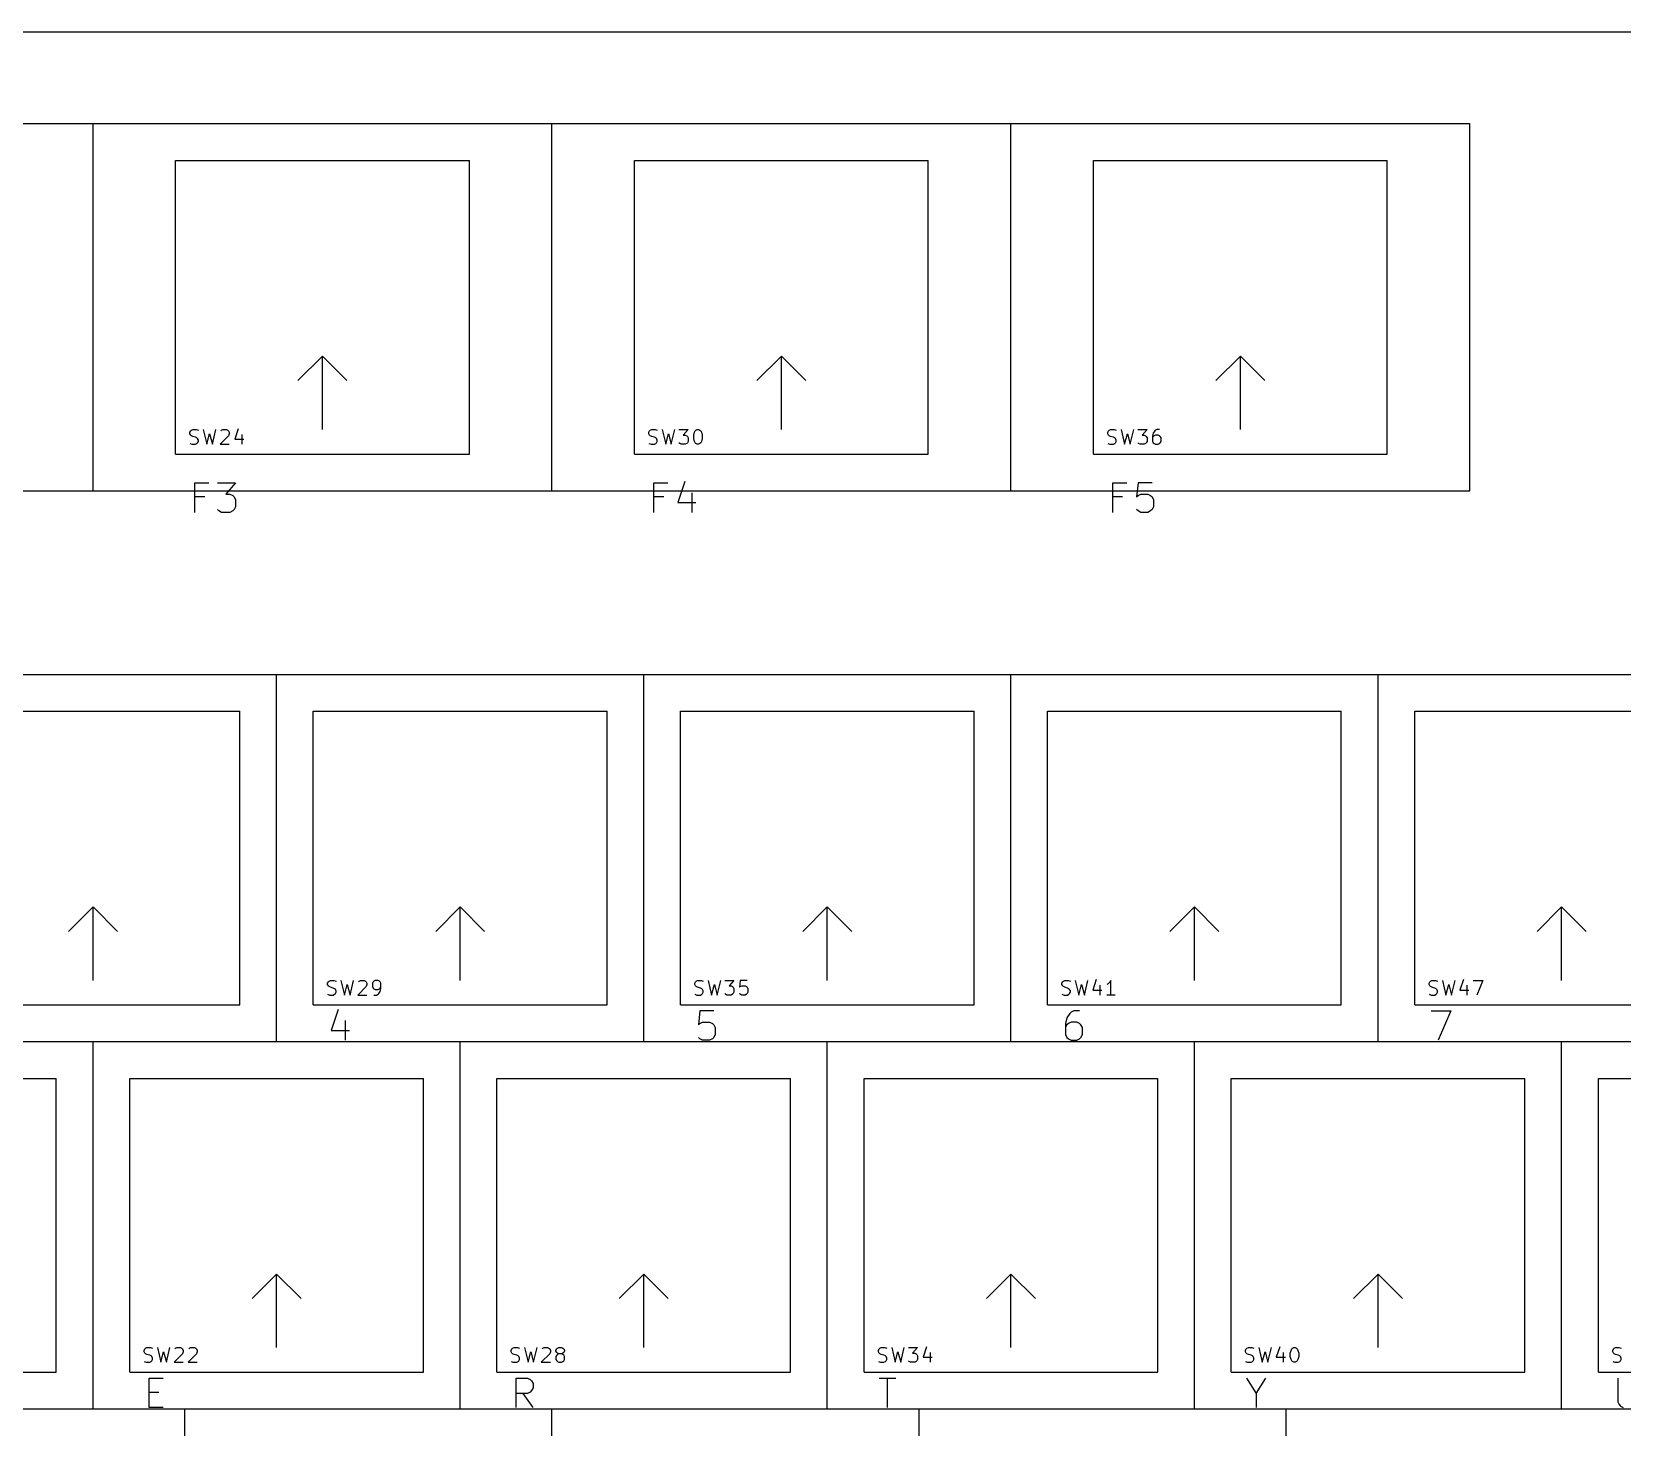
# Model space of a CAD drawing. Extents: x 0 to 449, y -142 to 0.
# Drawn here: x 74 to 156.5, y -72.5 to -0.2 of the extents above; entities that cross this region are included whole.
import ezdxf

# ---------------------------------------------------------------- set-up
doc = ezdxf.new("R2010")
doc.units = 0
doc.layers.get('0').update_dxf_attribs({"linetype": 'CONTINUOUS'})

msp = doc.modelspace()

# ---------------------------------------------------------------- linework, layer by layer
at = {"color": 7}
for p, q in [((0.152395, -0.151869), (449.41629, -0.151869)), ((53.333796, -4.914382), (79.52762, -4.914382)), ((77.146363, -4.914382), (100.958935, -4.914382)), ((77.146363, -23.964436), (77.146363, -4.914382)), ((100.958935, -4.914382), (127.152759, -4.914382)), ((100.958935, -23.964436), (100.958935, -4.914382)), ((124.771503, -4.914382), (148.58407, -4.914382)), ((124.771503, -23.964436), (124.771503, -4.914382)), ((148.58407, -23.964436), (148.58407, -4.914382)), ((81.432625, -6.819387), (96.672673, -6.819387)), ((81.432625, -22.05943), (81.432625, -6.819387)), ((96.672673, -22.05943), (96.672673, -6.819387)), ((105.245197, -6.819387), (120.485241, -6.819387)), ((105.245197, -22.05943), (105.245197, -6.819387)), ((120.485241, -22.05943), (120.485241, -6.819387)), ((129.057765, -6.819387), (144.297808, -6.819387)), ((129.057765, -22.05943), (129.057765, -6.819387)), ((144.297808, -22.05943), (144.297808, -6.819387)), ((87.782643, -18.24942), (89.052647, -16.979416)), ((89.052647, -16.979416), (90.32265, -18.24942)), ((89.052647, -20.789427), (89.052647, -16.979416)), ((111.595215, -18.24942), (112.865219, -16.979416)), ((112.865219, -16.979416), (114.135223, -18.24942)), ((112.865219, -20.789427), (112.865219, -16.979416)), ((135.407783, -18.24942), (136.677786, -16.979416)), ((136.677786, -16.979416), (137.94779, -18.24942)), ((136.677786, -20.789427), (136.677786, -16.979416)), ((82.177844, -20.930034), (82.21413, -20.857462)), ((82.177844, -21.002605), (82.177844, -20.930034)), ((82.21413, -21.075178), (82.177844, -21.002605)), ((82.21413, -20.857462), (82.250416, -20.821177)), ((82.250416, -21.111463), (82.21413, -21.075178)), ((82.250416, -20.821177), (82.322988, -20.784891)), ((82.322988, -21.147749), (82.250416, -21.111463)), ((82.322988, -20.784891), (82.504417, -20.784891)), ((82.468131, -21.184035), (82.322988, -21.147749)), ((82.540703, -21.22032), (82.468131, -21.184035)), ((82.504417, -20.784891), (82.613274, -20.821177)), ((82.576988, -21.256606), (82.540703, -21.22032)), ((82.613274, -21.329178), (82.576988, -21.256606)), ((82.576988, -21.474321), (82.613274, -21.40175)), ((82.613274, -21.40175), (82.613274, -21.329178)), ((82.867275, -20.784891), (83.048705, -21.546893)), ((83.048705, -21.546893), (83.193847, -21.002605)), ((83.193847, -21.002605), (83.338991, -21.546893)), ((83.338991, -21.546893), (83.52042, -20.784891)), ((84.173565, -21.111463), (83.738135, -21.546893)), ((83.774421, -20.857462), (83.810707, -20.821177)), ((83.810707, -20.821177), (83.883278, -20.784891)), ((83.883278, -20.784891), (84.064708, -20.784891)), ((84.064708, -20.784891), (84.137279, -20.821177)), ((84.137279, -20.821177), (84.173565, -20.857462)), ((84.173565, -20.857462), (84.20985, -20.930034)), ((84.20985, -21.002605), (84.173565, -21.111463)), ((84.20985, -20.930034), (84.20985, -21.002605)), ((84.681566, -20.748605), (84.500137, -21.292892)), ((84.500137, -21.292892), (84.971852, -21.292892)), ((84.862995, -21.038892), (84.862995, -21.546893)), ((105.99041, -20.930034), (106.0267, -20.857462)), ((105.99041, -21.002605), (105.99041, -20.930034)), ((106.0267, -21.075178), (105.99041, -21.002605)), ((106.0267, -20.857462), (106.06298, -20.821177)), ((106.06298, -21.111463), (106.0267, -21.075178)), ((106.06298, -20.821177), (106.13556, -20.784891)), ((106.13556, -21.147749), (106.06298, -21.111463)), ((106.13556, -20.784891), (106.31698, -20.784891)), ((106.2807, -21.184035), (106.13556, -21.147749)), ((106.353271, -21.22032), (106.2807, -21.184035)), ((106.31698, -20.784891), (106.425841, -20.821177)), ((106.389561, -21.256606), (106.353271, -21.22032)), ((106.425841, -21.329178), (106.389561, -21.256606)), ((106.389561, -21.474321), (106.425841, -21.40175)), ((106.425841, -21.40175), (106.425841, -21.329178)), ((106.679842, -20.784891), (106.861272, -21.546893)), ((106.861272, -21.546893), (107.006412, -21.002605)), ((107.006412, -21.002605), (107.151563, -21.546893)), ((107.151563, -21.546893), (107.332983, -20.784891)), ((107.550704, -20.784891), (108.022415, -20.784891)), ((108.022415, -20.784891), (107.768415, -21.075178)), ((107.768415, -21.075178), (107.877275, -21.075178)), ((107.877275, -21.075178), (107.949845, -21.111463)), ((107.949845, -21.111463), (107.986135, -21.147749)), ((107.986135, -21.147749), (108.022415, -21.22032)), ((108.022415, -21.40175), (107.986135, -21.474321)), ((108.022415, -21.22032), (108.022415, -21.40175)), ((108.312706, -21.075178), (108.348986, -20.930034)), ((108.312706, -21.256606), (108.312706, -21.075178)), ((108.348986, -21.40175), (108.312706, -21.256606)), ((108.348986, -20.930034), (108.385276, -20.857462)), ((108.385276, -21.474321), (108.348986, -21.40175)), ((108.385276, -20.857462), (108.421566, -20.821177)), ((108.421566, -20.821177), (108.494137, -20.784891)), ((108.494137, -20.784891), (108.566707, -20.784891)), ((108.566707, -20.784891), (108.639277, -20.821177)), ((108.639277, -20.821177), (108.675567, -20.857462)), ((108.675567, -20.857462), (108.711847, -20.930034)), ((108.711847, -21.40175), (108.675567, -21.474321)), ((108.711847, -20.930034), (108.748137, -21.075178)), ((108.748137, -21.256606), (108.711847, -21.40175)), ((108.748137, -21.075178), (108.748137, -21.256606)), ((129.802977, -20.930034), (129.839267, -20.857462)), ((129.802977, -21.002605), (129.802977, -20.930034)), ((129.839267, -21.075178), (129.802977, -21.002605)), ((129.839267, -20.857462), (129.875547, -20.821177)), ((129.875547, -21.111463), (129.839267, -21.075178)), ((129.875547, -20.821177), (129.948127, -20.784891)), ((129.948127, -21.147749), (129.875547, -21.111463)), ((129.948127, -20.784891), (130.129548, -20.784891)), ((130.093268, -21.184035), (129.948127, -21.147749)), ((130.165838, -21.22032), (130.093268, -21.184035)), ((130.129548, -20.784891), (130.238408, -20.821177)), ((130.202128, -21.256606), (130.165838, -21.22032)), ((130.238408, -21.329178), (130.202128, -21.256606)), ((130.202128, -21.474321), (130.238408, -21.40175)), ((130.238408, -21.40175), (130.238408, -21.329178)), ((130.492409, -20.784891), (130.673839, -21.546893)), ((130.673839, -21.546893), (130.81898, -21.002605)), ((130.81898, -21.002605), (130.96413, -21.546893)), ((130.96413, -21.546893), (131.145551, -20.784891)), ((131.363271, -20.784891), (131.834983, -20.784891)), ((131.834983, -20.784891), (131.580982, -21.075178)), ((131.580982, -21.075178), (131.689842, -21.075178)), ((131.689842, -21.075178), (131.762412, -21.111463)), ((131.762412, -21.111463), (131.798703, -21.147749)), ((131.798703, -21.147749), (131.834983, -21.22032)), ((131.834983, -21.40175), (131.798703, -21.474321)), ((131.834983, -21.22032), (131.834983, -21.40175)), ((132.161554, -20.966319), (132.125273, -21.111463)), ((132.125273, -21.111463), (132.125273, -21.40175)), ((132.161554, -21.147749), (132.125273, -21.22032)), ((132.125273, -21.40175), (132.161554, -21.474321)), ((132.234134, -20.857462), (132.161554, -20.966319)), ((132.197844, -21.111463), (132.161554, -21.147749)), ((132.270414, -21.075178), (132.197844, -21.111463)), ((132.270414, -20.821177), (132.234134, -20.857462)), ((132.342984, -20.784891), (132.270414, -20.821177)), ((132.415554, -21.075178), (132.270414, -21.075178)), ((132.488134, -20.784891), (132.342984, -20.784891)), ((132.488134, -21.111463), (132.415554, -21.075178)), ((132.524415, -21.147749), (132.488134, -21.111463)), ((132.560705, -21.22032), (132.524415, -21.147749)), ((132.524415, -21.474321), (132.560705, -21.40175)), ((132.560705, -21.40175), (132.560705, -21.22032)), ((81.432625, -22.05943), (96.672673, -22.05943)), ((82.177844, -21.510607), (82.286703, -21.546893)), ((82.286703, -21.546893), (82.468131, -21.546893)), ((82.468131, -21.546893), (82.540703, -21.510607)), ((82.540703, -21.510607), (82.576988, -21.474321)), ((83.738135, -21.546893), (84.20985, -21.546893)), ((105.245197, -22.05943), (120.485241, -22.05943)), ((105.99041, -21.510607), (106.09927, -21.546893)), ((106.09927, -21.546893), (106.2807, -21.546893)), ((106.2807, -21.546893), (106.353271, -21.510607)), ((106.353271, -21.510607), (106.389561, -21.474321)), ((107.586984, -21.510607), (107.550704, -21.474321)), ((107.659564, -21.546893), (107.586984, -21.510607)), ((107.877275, -21.546893), (107.659564, -21.546893)), ((107.949845, -21.510607), (107.877275, -21.546893)), ((107.986135, -21.474321), (107.949845, -21.510607)), ((108.421566, -21.510607), (108.385276, -21.474321)), ((108.494137, -21.546893), (108.421566, -21.510607)), ((108.566707, -21.546893), (108.494137, -21.546893)), ((108.639277, -21.510607), (108.566707, -21.546893)), ((108.675567, -21.474321), (108.639277, -21.510607)), ((129.057765, -22.05943), (144.297808, -22.05943)), ((129.802977, -21.510607), (129.911837, -21.546893)), ((129.911837, -21.546893), (130.093268, -21.546893)), ((130.093268, -21.546893), (130.165838, -21.510607)), ((130.165838, -21.510607), (130.202128, -21.474321)), ((131.399551, -21.510607), (131.363271, -21.474321)), ((131.472132, -21.546893), (131.399551, -21.510607)), ((131.689842, -21.546893), (131.472132, -21.546893)), ((131.762412, -21.510607), (131.689842, -21.546893)), ((131.798703, -21.474321), (131.762412, -21.510607)), ((132.161554, -21.474321), (132.197844, -21.510607)), ((132.197844, -21.510607), (132.270414, -21.546893)), ((132.270414, -21.546893), (132.415554, -21.546893)), ((132.415554, -21.546893), (132.488134, -21.510607)), ((132.488134, -21.510607), (132.524415, -21.474321)), ((82.436835, -25.082492), (82.436835, -23.558488)), ((82.436835, -23.558488), (83.162551, -23.558488)), ((83.597981, -23.558488), (84.541412, -23.558488)), ((84.541412, -23.558488), (84.033411, -24.139061)), ((106.2494, -25.082492), (106.2494, -23.558488)), ((106.2494, -23.558488), (106.975122, -23.558488)), ((107.845975, -23.485916), (107.483124, -24.574491)), ((130.061968, -25.082492), (130.061968, -23.558488)), ((130.061968, -23.558488), (130.78769, -23.558488)), ((131.368261, -23.558488), (131.295691, -24.284204)), ((132.093973, -23.558488), (131.368261, -23.558488)), ((53.333796, -23.964436), (79.52762, -23.964436)), ((77.146363, -23.964436), (100.958935, -23.964436)), ((82.944836, -24.284204), (82.436835, -24.284204)), ((84.033411, -24.139061), (84.251125, -24.139061)), ((84.251125, -24.139061), (84.396269, -24.211633)), ((84.396269, -24.211633), (84.468841, -24.284204)), ((84.468841, -24.284204), (84.541412, -24.429347)), ((84.541412, -24.429347), (84.541412, -24.792205)), ((100.958935, -23.964436), (127.152759, -23.964436)), ((106.757402, -24.284204), (106.2494, -24.284204)), ((107.483124, -24.574491), (108.426556, -24.574491)), ((108.208836, -24.066489), (108.208836, -25.082492)), ((124.771503, -23.964436), (148.58407, -23.964436)), ((130.569969, -24.284204), (130.061968, -24.284204)), ((131.295691, -24.284204), (131.368261, -24.211633)), ((131.368261, -24.211633), (131.513402, -24.139061)), ((131.513402, -24.139061), (131.876263, -24.139061)), ((131.876263, -24.139061), (132.021403, -24.211633)), ((132.021403, -24.211633), (132.093973, -24.284204)), ((132.093973, -24.284204), (132.166544, -24.429347)), ((132.166544, -24.429347), (132.166544, -24.792205)), ((83.670552, -25.009921), (83.597981, -24.937349)), ((83.815696, -25.082492), (83.670552, -25.009921)), ((84.251125, -25.082492), (83.815696, -25.082492)), ((84.396269, -25.009921), (84.251125, -25.082492)), ((84.468841, -24.937349), (84.396269, -25.009921)), ((84.541412, -24.792205), (84.468841, -24.937349)), ((131.368261, -25.009921), (131.295691, -24.937349)), ((131.513402, -25.082492), (131.368261, -25.009921)), ((131.876263, -25.082492), (131.513402, -25.082492)), ((132.021403, -25.009921), (131.876263, -25.082492)), ((132.093973, -24.937349), (132.021403, -25.009921)), ((132.166544, -24.792205), (132.093973, -24.937349)), ((67.621336, -33.489463), (86.67139, -33.489463)), ((86.67139, -33.489463), (105.721449, -33.489463)), ((86.67139, -52.539517), (86.67139, -33.489463)), ((105.721449, -33.489463), (124.771503, -33.489463)), ((105.721449, -52.539517), (105.721449, -33.489463)), ((124.771503, -33.489463), (143.821556, -33.489463)), ((124.771503, -52.539517), (124.771503, -33.489463)), ((143.821556, -33.489463), (162.87161, -33.489463)), ((143.821556, -52.539517), (143.821556, -33.489463)), ((69.526342, -35.394468), (84.766385, -35.394468)), ((84.766385, -50.634511), (84.766385, -35.394468)), ((88.576395, -35.394468), (103.816443, -35.394468)), ((88.576395, -50.634511), (88.576395, -35.394468)), ((103.816443, -50.634511), (103.816443, -35.394468)), ((107.626454, -35.394468), (122.866497, -35.394468)), ((107.626454, -50.634511), (107.626454, -35.394468)), ((122.866497, -50.634511), (122.866497, -35.394468)), ((126.676508, -35.394468), (141.916551, -35.394468)), ((126.676508, -50.634511), (126.676508, -35.394468)), ((141.916551, -50.634511), (141.916551, -35.394468)), ((145.726562, -35.394468), (160.966605, -35.394468)), ((145.726562, -50.634511), (145.726562, -35.394468)), ((75.876359, -46.8245), (77.146363, -45.554497)), ((77.146363, -45.554497), (78.416367, -46.8245)), ((77.146363, -49.364508), (77.146363, -45.554497)), ((94.926418, -46.8245), (96.196422, -45.554497)), ((96.196422, -45.554497), (97.466425, -46.8245)), ((96.196422, -49.364508), (96.196422, -45.554497)), ((113.976472, -46.8245), (115.246476, -45.554497)), ((115.246476, -45.554497), (116.516479, -46.8245)), ((115.246476, -49.364508), (115.246476, -45.554497)), ((133.026526, -46.8245), (134.29653, -45.554497)), ((134.29653, -45.554497), (135.566533, -46.8245)), ((134.29653, -49.364508), (134.29653, -45.554497)), ((152.07658, -46.8245), (153.346583, -45.554497)), ((153.346583, -45.554497), (154.616587, -46.8245)), ((153.346583, -49.364508), (153.346583, -45.554497)), ((89.321614, -49.505115), (89.357901, -49.432543)), ((89.321614, -49.577686), (89.321614, -49.505115)), ((89.357901, -49.432543), (89.394187, -49.396258)), ((89.394187, -49.396258), (89.466758, -49.359972)), ((89.466758, -49.359972), (89.648187, -49.359972)), ((89.648187, -49.359972), (89.757045, -49.396258)), ((90.011045, -49.359972), (90.192475, -50.121974)), ((90.482761, -50.121974), (90.66419, -49.359972)), ((90.918191, -49.432543), (90.954477, -49.396258)), ((90.954477, -49.396258), (91.027048, -49.359972)), ((91.027048, -49.359972), (91.208478, -49.359972)), ((91.208478, -49.359972), (91.281049, -49.396258)), ((91.281049, -49.396258), (91.317335, -49.432543)), ((91.317335, -49.432543), (91.35362, -49.505115)), ((91.35362, -49.505115), (91.35362, -49.577686)), ((91.680193, -49.432543), (91.643907, -49.505115)), ((91.643907, -49.505115), (91.643907, -49.686544)), ((91.716479, -49.396258), (91.680193, -49.432543)), ((91.78905, -49.359972), (91.716479, -49.396258)), ((91.934194, -49.359972), (91.78905, -49.359972)), ((92.006765, -49.396258), (91.934194, -49.359972)), ((92.043051, -49.432543), (92.006765, -49.396258)), ((92.079337, -49.505115), (92.043051, -49.432543)), ((92.079337, -49.795401), (92.079337, -49.505115)), ((108.371666, -49.505115), (108.407956, -49.432543)), ((108.371666, -49.577686), (108.371666, -49.505115)), ((108.407956, -49.432543), (108.444236, -49.396258)), ((108.444236, -49.396258), (108.516817, -49.359972)), ((108.516817, -49.359972), (108.698237, -49.359972)), ((108.698237, -49.359972), (108.807098, -49.396258)), ((109.061098, -49.359972), (109.242529, -50.121974)), ((109.53282, -50.121974), (109.71424, -49.359972)), ((109.931961, -49.359972), (110.403672, -49.359972)), ((110.403672, -49.359972), (110.149671, -49.650258)), ((110.730243, -49.359972), (110.693963, -49.72283)), ((111.093104, -49.359972), (110.730243, -49.359972)), ((127.42172, -49.505115), (127.45801, -49.432543)), ((127.42172, -49.577686), (127.42172, -49.505115)), ((127.45801, -49.432543), (127.49429, -49.396258)), ((127.49429, -49.396258), (127.566871, -49.359972)), ((127.566871, -49.359972), (127.748291, -49.359972)), ((127.748291, -49.359972), (127.857151, -49.396258)), ((128.111152, -49.359972), (128.292583, -50.121974)), ((128.582873, -50.121974), (128.764294, -49.359972)), ((129.199725, -49.323685), (129.018295, -49.867973)), ((129.889157, -49.468829), (129.816587, -49.5414)), ((129.961727, -49.359972), (129.889157, -49.468829)), ((129.961727, -50.121974), (129.961727, -49.359972)), ((146.471774, -49.505115), (146.508064, -49.432543)), ((146.471774, -49.577686), (146.471774, -49.505115)), ((146.508064, -49.432543), (146.544344, -49.396258)), ((146.544344, -49.396258), (146.616924, -49.359972)), ((146.616924, -49.359972), (146.798345, -49.359972)), ((146.798345, -49.359972), (146.907205, -49.396258)), ((147.161206, -49.359972), (147.342636, -50.121974)), ((147.632927, -50.121974), (147.814348, -49.359972)), ((148.249779, -49.323685), (148.068348, -49.867973)), ((148.75778, -49.359972), (149.265782, -49.359972)), ((149.265782, -49.359972), (148.939211, -50.121974)), ((89.357901, -49.650258), (89.321614, -49.577686)), ((89.321614, -50.085688), (89.430473, -50.121974)), ((89.394187, -49.686544), (89.357901, -49.650258)), ((89.466758, -49.72283), (89.394187, -49.686544)), ((89.430473, -50.121974), (89.611901, -50.121974)), ((89.611901, -49.759116), (89.466758, -49.72283)), ((89.684473, -49.795401), (89.611901, -49.759116)), ((89.611901, -50.121974), (89.684473, -50.085688)), ((89.720759, -49.831687), (89.684473, -49.795401)), ((89.684473, -50.085688), (89.720759, -50.049402)), ((89.757045, -49.904259), (89.720759, -49.831687)), ((89.720759, -50.049402), (89.757045, -49.97683)), ((89.757045, -49.97683), (89.757045, -49.904259)), ((90.192475, -50.121974), (90.337617, -49.577686)), ((90.337617, -49.577686), (90.482761, -50.121974)), ((91.317335, -49.686544), (90.881905, -50.121974)), ((90.881905, -50.121974), (91.35362, -50.121974)), ((91.35362, -49.577686), (91.317335, -49.686544)), ((91.643907, -49.686544), (91.680193, -49.759116)), ((91.680193, -49.759116), (91.716479, -49.795401)), ((91.716479, -49.795401), (91.78905, -49.831687)), ((91.716479, -50.121974), (91.861622, -50.121974)), ((91.78905, -49.831687), (91.934194, -49.831687)), ((91.861622, -50.121974), (91.934194, -50.085688)), ((91.934194, -49.831687), (92.006765, -49.795401)), ((91.934194, -50.085688), (91.97048, -50.049402)), ((91.97048, -50.049402), (92.043051, -49.940544)), ((92.006765, -49.795401), (92.043051, -49.759116)), ((92.043051, -49.759116), (92.079337, -49.686544)), ((92.043051, -49.940544), (92.079337, -49.795401)), ((108.407956, -49.650258), (108.371666, -49.577686)), ((108.371666, -50.085688), (108.480527, -50.121974)), ((108.444236, -49.686544), (108.407956, -49.650258)), ((108.516817, -49.72283), (108.444236, -49.686544)), ((108.480527, -50.121974), (108.661957, -50.121974)), ((108.661957, -49.759116), (108.516817, -49.72283)), ((108.734527, -49.795401), (108.661957, -49.759116)), ((108.661957, -50.121974), (108.734527, -50.085688)), ((108.770817, -49.831687), (108.734527, -49.795401)), ((108.734527, -50.085688), (108.770817, -50.049402)), ((108.807098, -49.904259), (108.770817, -49.831687)), ((108.770817, -50.049402), (108.807098, -49.97683)), ((108.807098, -49.97683), (108.807098, -49.904259)), ((109.242529, -50.121974), (109.387669, -49.577686)), ((109.387669, -49.577686), (109.53282, -50.121974)), ((109.968241, -50.085688), (109.931961, -50.049402)), ((110.040821, -50.121974), (109.968241, -50.085688)), ((110.258532, -50.121974), (110.040821, -50.121974)), ((110.149671, -49.650258), (110.258532, -49.650258)), ((110.258532, -49.650258), (110.331102, -49.686544)), ((110.331102, -50.085688), (110.258532, -50.121974)), ((110.331102, -49.686544), (110.367392, -49.72283)), ((110.367392, -50.049402), (110.331102, -50.085688)), ((110.367392, -49.72283), (110.403672, -49.795401)), ((110.403672, -49.97683), (110.367392, -50.049402)), ((110.403672, -49.795401), (110.403672, -49.97683)), ((110.693963, -49.72283), (110.730243, -49.686544)), ((110.730243, -50.085688), (110.693963, -50.049402)), ((110.730243, -49.686544), (110.802823, -49.650258)), ((110.802823, -50.121974), (110.730243, -50.085688)), ((110.802823, -49.650258), (110.984244, -49.650258)), ((110.984244, -50.121974), (110.802823, -50.121974)), ((110.984244, -49.650258), (111.056824, -49.686544)), ((111.056824, -50.085688), (110.984244, -50.121974)), ((111.056824, -49.686544), (111.093104, -49.72283)), ((111.093104, -50.049402), (111.056824, -50.085688)), ((111.093104, -49.72283), (111.129394, -49.795401)), ((111.129394, -49.97683), (111.093104, -50.049402)), ((111.129394, -49.795401), (111.129394, -49.97683)), ((127.45801, -49.650258), (127.42172, -49.577686)), ((127.42172, -50.085688), (127.53058, -50.121974)), ((127.49429, -49.686544), (127.45801, -49.650258)), ((127.566871, -49.72283), (127.49429, -49.686544)), ((127.53058, -50.121974), (127.712011, -50.121974)), ((127.712011, -49.759116), (127.566871, -49.72283)), ((127.784581, -49.795401), (127.712011, -49.759116)), ((127.712011, -50.121974), (127.784581, -50.085688)), ((127.820871, -49.831687), (127.784581, -49.795401)), ((127.784581, -50.085688), (127.820871, -50.049402)), ((127.857151, -49.904259), (127.820871, -49.831687)), ((127.820871, -50.049402), (127.857151, -49.97683)), ((127.857151, -49.97683), (127.857151, -49.904259)), ((128.292583, -50.121974), (128.437723, -49.577686)), ((128.437723, -49.577686), (128.582873, -50.121974)), ((129.018295, -49.867973), (129.490016, -49.867973)), ((129.381156, -49.613972), (129.381156, -50.121974)), ((129.816587, -49.5414), (129.744017, -49.577686)), ((130.179448, -50.121974), (129.744017, -50.121974)), ((146.508064, -49.650258), (146.471774, -49.577686)), ((146.471774, -50.085688), (146.580634, -50.121974)), ((146.544344, -49.686544), (146.508064, -49.650258)), ((146.616924, -49.72283), (146.544344, -49.686544)), ((146.580634, -50.121974), (146.762065, -50.121974)), ((146.762065, -49.759116), (146.616924, -49.72283)), ((146.834635, -49.795401), (146.762065, -49.759116)), ((146.762065, -50.121974), (146.834635, -50.085688)), ((146.870925, -49.831687), (146.834635, -49.795401)), ((146.834635, -50.085688), (146.870925, -50.049402)), ((146.907205, -49.904259), (146.870925, -49.831687)), ((146.870925, -50.049402), (146.907205, -49.97683)), ((146.907205, -49.97683), (146.907205, -49.904259)), ((147.342636, -50.121974), (147.487777, -49.577686)), ((147.487777, -49.577686), (147.632927, -50.121974)), ((148.068348, -49.867973), (148.54007, -49.867973)), ((148.43121, -49.613972), (148.43121, -50.121974)), ((69.526342, -50.634511), (84.766385, -50.634511)), ((88.576395, -50.634511), (103.816443, -50.634511)), ((89.870891, -50.870369), (89.508033, -51.958943)), ((107.626454, -50.634511), (122.866497, -50.634511)), ((108.630657, -50.94294), (108.558087, -51.668656)), ((109.356379, -50.94294), (108.630657, -50.94294)), ((126.676508, -50.634511), (141.916551, -50.634511)), ((127.825861, -51.088083), (127.680711, -51.305798)), ((127.898431, -51.015512), (127.825861, -51.088083)), ((128.043572, -50.94294), (127.898431, -51.015512)), ((128.333863, -50.94294), (128.043572, -50.94294)), ((145.726562, -50.634511), (160.966605, -50.634511)), ((146.585624, -50.94294), (147.601627, -50.94294)), ((147.601627, -50.94294), (146.948485, -52.466944)), ((89.508033, -51.958943), (90.451465, -51.958943)), ((90.23375, -51.450942), (90.23375, -52.466944)), ((108.558087, -51.668656), (108.630657, -51.596085)), ((108.630657, -51.596085), (108.775807, -51.523514)), ((108.775807, -51.523514), (109.138658, -51.523514)), ((109.138658, -51.523514), (109.283809, -51.596085)), ((109.283809, -51.596085), (109.356379, -51.668656)), ((109.356379, -51.668656), (109.428949, -51.8138)), ((109.428949, -51.8138), (109.428949, -52.176658)), ((127.680711, -51.305798), (127.608141, -51.596085)), ((127.608141, -51.596085), (127.608141, -52.176658)), ((127.680711, -51.668656), (127.608141, -51.8138)), ((127.753281, -51.596085), (127.680711, -51.668656)), ((127.898431, -51.523514), (127.753281, -51.596085)), ((128.188712, -51.523514), (127.898431, -51.523514)), ((128.333863, -51.596085), (128.188712, -51.523514)), ((128.406433, -51.668656), (128.333863, -51.596085)), ((128.479003, -51.8138), (128.406433, -51.668656)), ((128.479003, -52.176658), (128.479003, -51.8138)), ((67.621336, -52.539517), (86.67139, -52.539517)), ((77.146363, -71.58957), (77.146363, -52.539517)), ((86.67139, -52.539517), (105.721449, -52.539517)), ((96.196422, -71.58957), (96.196422, -52.539517)), ((105.721449, -52.539517), (124.771503, -52.539517)), ((108.630657, -52.394373), (108.558087, -52.321801)), ((108.775807, -52.466944), (108.630657, -52.394373)), ((109.138658, -52.466944), (108.775807, -52.466944)), ((109.283809, -52.394373), (109.138658, -52.466944)), ((109.356379, -52.321801), (109.283809, -52.394373)), ((109.428949, -52.176658), (109.356379, -52.321801)), ((115.246476, -71.58957), (115.246476, -52.539517)), ((124.771503, -52.539517), (143.821556, -52.539517)), ((127.608141, -52.176658), (127.680711, -52.321801)), ((127.680711, -52.321801), (127.753281, -52.394373)), ((127.753281, -52.394373), (127.898431, -52.466944)), ((127.898431, -52.466944), (128.188712, -52.466944)), ((128.188712, -52.466944), (128.333863, -52.394373)), ((128.333863, -52.394373), (128.406433, -52.321801)), ((128.406433, -52.321801), (128.479003, -52.176658)), ((134.29653, -71.58957), (134.29653, -52.539517)), ((143.821556, -52.539517), (162.87161, -52.539517)), ((153.346583, -71.58957), (153.346583, -52.539517)), ((60.001315, -54.444522), (75.241358, -54.444522)), ((75.241358, -69.684565), (75.241358, -54.444522)), ((79.051368, -54.444522), (94.291411, -54.444522)), ((79.051368, -69.684565), (79.051368, -54.444522)), ((94.291411, -69.684565), (94.291411, -54.444522)), ((98.101427, -54.444522), (113.34147, -54.444522)), ((98.101427, -69.684565), (98.101427, -54.444522)), ((113.34147, -69.684565), (113.34147, -54.444522)), ((117.151481, -54.444522), (132.391524, -54.444522)), ((117.151481, -69.684565), (117.151481, -54.444522)), ((132.391524, -69.684565), (132.391524, -54.444522)), ((136.201535, -54.444522), (151.441578, -54.444522)), ((136.201535, -69.684565), (136.201535, -54.444522)), ((151.441578, -69.684565), (151.441578, -54.444522)), ((155.251589, -54.444522), (170.491632, -54.444522)), ((155.251589, -69.684565), (155.251589, -54.444522)), ((85.401386, -65.874554), (86.67139, -64.604551)), ((86.67139, -64.604551), (87.941394, -65.874554)), ((86.67139, -68.414561), (86.67139, -64.604551)), ((104.451445, -65.874554), (105.721449, -64.604551)), ((105.721449, -64.604551), (106.991452, -65.874554)), ((105.721449, -68.414561), (105.721449, -64.604551)), ((123.501499, -65.874554), (124.771503, -64.604551)), ((124.771503, -64.604551), (126.041506, -65.874554)), ((124.771503, -68.414561), (124.771503, -64.604551)), ((142.551553, -65.874554), (143.821556, -64.604551)), ((143.821556, -64.604551), (145.09156, -65.874554)), ((143.821556, -68.414561), (143.821556, -64.604551)), ((79.796588, -68.555169), (79.832874, -68.482597)), ((79.832874, -68.482597), (79.86916, -68.446312)), ((79.86916, -68.446312), (79.941731, -68.410025)), ((79.941731, -68.410025), (80.12316, -68.410025)), ((80.12316, -68.410025), (80.232018, -68.446312)), ((80.486018, -68.410025), (80.667448, -69.172028)), ((80.957734, -69.172028), (81.139163, -68.410025)), ((81.393164, -68.482597), (81.42945, -68.446312)), ((81.42945, -68.446312), (81.502021, -68.410025)), ((81.502021, -68.410025), (81.683451, -68.410025)), ((81.683451, -68.410025), (81.756022, -68.446312)), ((81.756022, -68.446312), (81.792308, -68.482597)), ((81.792308, -68.482597), (81.828593, -68.555169)), ((82.11888, -68.482597), (82.155166, -68.446312)), ((82.155166, -68.446312), (82.227737, -68.410025)), ((82.227737, -68.410025), (82.409167, -68.410025)), ((82.409167, -68.410025), (82.481738, -68.446312)), ((82.481738, -68.446312), (82.518024, -68.482597)), ((82.518024, -68.482597), (82.55431, -68.555169)), ((98.846639, -68.555169), (98.882929, -68.482597)), ((98.882929, -68.482597), (98.91921, -68.446312)), ((98.91921, -68.446312), (98.99179, -68.410025)), ((98.99179, -68.410025), (99.17321, -68.410025)), ((99.17321, -68.410025), (99.282071, -68.446312)), ((99.536071, -68.410025), (99.717502, -69.172028)), ((100.007793, -69.172028), (100.189213, -68.410025)), ((100.443214, -68.482597), (100.479504, -68.446312)), ((100.479504, -68.446312), (100.552074, -68.410025)), ((100.552074, -68.410025), (100.733505, -68.410025)), ((100.733505, -68.410025), (100.806075, -68.446312)), ((100.806075, -68.446312), (100.842365, -68.482597)), ((100.842365, -68.482597), (100.878645, -68.555169)), ((101.168936, -68.555169), (101.205216, -68.482597)), ((101.205216, -68.482597), (101.241506, -68.446312)), ((101.241506, -68.446312), (101.314076, -68.410025)), ((101.314076, -68.410025), (101.459217, -68.410025)), ((101.459217, -68.410025), (101.531797, -68.446312)), ((101.531797, -68.446312), (101.568077, -68.482597)), ((101.568077, -68.482597), (101.604367, -68.555169)), ((117.896693, -68.555169), (117.932983, -68.482597)), ((117.932983, -68.482597), (117.969263, -68.446312)), ((117.969263, -68.446312), (118.041844, -68.410025)), ((118.041844, -68.410025), (118.223264, -68.410025)), ((118.223264, -68.410025), (118.332124, -68.446312)), ((118.586125, -68.410025), (118.767556, -69.172028)), ((119.057846, -69.172028), (119.239267, -68.410025)), ((119.456988, -68.410025), (119.928699, -68.410025)), ((119.928699, -68.410025), (119.674698, -68.700312)), ((120.40042, -68.373739), (120.21899, -68.918027)), ((136.946747, -68.555169), (136.983037, -68.482597)), ((136.983037, -68.482597), (137.019317, -68.446312)), ((137.019317, -68.446312), (137.091897, -68.410025)), ((137.091897, -68.410025), (137.273318, -68.410025)), ((137.273318, -68.410025), (137.382178, -68.446312)), ((137.636179, -68.410025), (137.81761, -69.172028)), ((138.1079, -69.172028), (138.289321, -68.410025)), ((138.724752, -68.373739), (138.543322, -68.918027)), ((139.305324, -68.555169), (139.341614, -68.482597)), ((139.341614, -68.482597), (139.377904, -68.446312)), ((139.377904, -68.446312), (139.450474, -68.410025)), ((139.450474, -68.410025), (139.523044, -68.410025)), ((139.523044, -68.410025), (139.595615, -68.446312)), ((139.595615, -68.446312), (139.631905, -68.482597)), ((139.631905, -68.482597), (139.668185, -68.555169)), ((155.996801, -68.555169), (156.033091, -68.482597)), ((156.033091, -68.482597), (156.069371, -68.446312)), ((156.069371, -68.446312), (156.141951, -68.410025)), ((156.141951, -68.410025), (156.323372, -68.410025)), ((156.323372, -68.410025), (156.432232, -68.446312)), ((79.796588, -68.62774), (79.796588, -68.555169)), ((79.832874, -68.700312), (79.796588, -68.62774)), ((79.796588, -69.135741), (79.905446, -69.172028)), ((79.86916, -68.736597), (79.832874, -68.700312)), ((79.941731, -68.772883), (79.86916, -68.736597)), ((79.905446, -69.172028), (80.086874, -69.172028)), ((80.086874, -68.80917), (79.941731, -68.772883)), ((80.159447, -68.845455), (80.086874, -68.80917)), ((80.086874, -69.172028), (80.159447, -69.135741)), ((80.195732, -68.881741), (80.159447, -68.845455)), ((80.159447, -69.135741), (80.195732, -69.099455)), ((80.232018, -68.954313), (80.195732, -68.881741)), ((80.195732, -69.099455), (80.232018, -69.026884)), ((80.232018, -69.026884), (80.232018, -68.954313)), ((80.667448, -69.172028), (80.81259, -68.62774)), ((80.81259, -68.62774), (80.957734, -69.172028)), ((81.792308, -68.736597), (81.356878, -69.172028)), ((81.356878, -69.172028), (81.828593, -69.172028)), ((81.828593, -68.62774), (81.792308, -68.736597)), ((81.828593, -68.555169), (81.828593, -68.62774)), ((82.518024, -68.736597), (82.082594, -69.172028)), ((82.082594, -69.172028), (82.55431, -69.172028)), ((82.55431, -68.62774), (82.518024, -68.736597)), ((82.55431, -68.555169), (82.55431, -68.62774)), ((98.846639, -68.62774), (98.846639, -68.555169)), ((98.882929, -68.700312), (98.846639, -68.62774)), ((98.846639, -69.135741), (98.9555, -69.172028)), ((98.91921, -68.736597), (98.882929, -68.700312)), ((98.99179, -68.772883), (98.91921, -68.736597)), ((98.9555, -69.172028), (99.13693, -69.172028)), ((99.13693, -68.80917), (98.99179, -68.772883)), ((99.2095, -68.845455), (99.13693, -68.80917)), ((99.13693, -69.172028), (99.2095, -69.135741)), ((99.24579, -68.881741), (99.2095, -68.845455)), ((99.2095, -69.135741), (99.24579, -69.099455)), ((99.282071, -68.954313), (99.24579, -68.881741)), ((99.24579, -69.099455), (99.282071, -69.026884)), ((99.282071, -69.026884), (99.282071, -68.954313)), ((99.717502, -69.172028), (99.862642, -68.62774)), ((99.862642, -68.62774), (100.007793, -69.172028)), ((100.842365, -68.736597), (100.406934, -69.172028)), ((100.406934, -69.172028), (100.878645, -69.172028)), ((100.878645, -68.62774), (100.842365, -68.736597)), ((100.878645, -68.555169), (100.878645, -68.62774)), ((101.168936, -68.591454), (101.168936, -68.555169)), ((101.205216, -68.664026), (101.168936, -68.591454)), ((101.205216, -68.80917), (101.168936, -68.881741)), ((101.168936, -68.881741), (101.168936, -69.026884)), ((101.168936, -69.026884), (101.205216, -69.099455)), ((101.241506, -68.700312), (101.205216, -68.664026)), ((101.241506, -68.772883), (101.205216, -68.80917)), ((101.205216, -69.099455), (101.241506, -69.135741)), ((101.314076, -68.736597), (101.241506, -68.700312)), ((101.314076, -68.736597), (101.241506, -68.772883)), ((101.241506, -69.135741), (101.314076, -69.172028)), ((101.459217, -68.736597), (101.314076, -68.736597)), ((101.314076, -69.172028), (101.459217, -69.172028)), ((101.531797, -68.700312), (101.459217, -68.736597)), ((101.531797, -68.772883), (101.459217, -68.736597)), ((101.459217, -69.172028), (101.531797, -69.135741)), ((101.568077, -68.664026), (101.531797, -68.700312)), ((101.568077, -68.80917), (101.531797, -68.772883)), ((101.531797, -69.135741), (101.568077, -69.099455)), ((101.604367, -68.591454), (101.568077, -68.664026)), ((101.604367, -68.881741), (101.568077, -68.80917)), ((101.568077, -69.099455), (101.604367, -69.026884)), ((101.604367, -68.555169), (101.604367, -68.591454)), ((101.604367, -69.026884), (101.604367, -68.881741)), ((117.896693, -68.62774), (117.896693, -68.555169)), ((117.932983, -68.700312), (117.896693, -68.62774)), ((117.896693, -69.135741), (118.005554, -69.172028)), ((117.969263, -68.736597), (117.932983, -68.700312)), ((118.041844, -68.772883), (117.969263, -68.736597)), ((118.005554, -69.172028), (118.186984, -69.172028)), ((118.186984, -68.80917), (118.041844, -68.772883)), ((118.259554, -68.845455), (118.186984, -68.80917)), ((118.186984, -69.172028), (118.259554, -69.135741)), ((118.295844, -68.881741), (118.259554, -68.845455)), ((118.259554, -69.135741), (118.295844, -69.099455)), ((118.332124, -68.954313), (118.295844, -68.881741)), ((118.295844, -69.099455), (118.332124, -69.026884)), ((118.332124, -69.026884), (118.332124, -68.954313)), ((118.767556, -69.172028), (118.912696, -68.62774)), ((118.912696, -68.62774), (119.057846, -69.172028)), ((119.493268, -69.135741), (119.456988, -69.099455)), ((119.565848, -69.172028), (119.493268, -69.135741)), ((119.783559, -69.172028), (119.565848, -69.172028)), ((119.674698, -68.700312), (119.783559, -68.700312)), ((119.783559, -68.700312), (119.856129, -68.736597)), ((119.856129, -69.135741), (119.783559, -69.172028)), ((119.856129, -68.736597), (119.892419, -68.772883)), ((119.892419, -69.099455), (119.856129, -69.135741)), ((119.892419, -68.772883), (119.928699, -68.845455)), ((119.928699, -69.026884), (119.892419, -69.099455)), ((119.928699, -68.845455), (119.928699, -69.026884)), ((120.21899, -68.918027), (120.690701, -68.918027)), ((120.581851, -68.664026), (120.581851, -69.172028)), ((136.946747, -68.62774), (136.946747, -68.555169)), ((136.983037, -68.700312), (136.946747, -68.62774)), ((136.946747, -69.135741), (137.055607, -69.172028)), ((137.019317, -68.736597), (136.983037, -68.700312)), ((137.091897, -68.772883), (137.019317, -68.736597)), ((137.055607, -69.172028), (137.237038, -69.172028)), ((137.237038, -68.80917), (137.091897, -68.772883)), ((137.309608, -68.845455), (137.237038, -68.80917)), ((137.237038, -69.172028), (137.309608, -69.135741)), ((137.345898, -68.881741), (137.309608, -68.845455)), ((137.309608, -69.135741), (137.345898, -69.099455)), ((137.382178, -68.954313), (137.345898, -68.881741)), ((137.345898, -69.099455), (137.382178, -69.026884)), ((137.382178, -69.026884), (137.382178, -68.954313)), ((137.81761, -69.172028), (137.96275, -68.62774)), ((137.96275, -68.62774), (138.1079, -69.172028)), ((138.543322, -68.918027), (139.015043, -68.918027)), ((138.906183, -68.664026), (138.906183, -69.172028)), ((139.269044, -68.700312), (139.305324, -68.555169)), ((139.269044, -68.881741), (139.269044, -68.700312)), ((139.305324, -69.026884), (139.269044, -68.881741)), ((139.341614, -69.099455), (139.305324, -69.026884)), ((139.377904, -69.135741), (139.341614, -69.099455)), ((139.450474, -69.172028), (139.377904, -69.135741)), ((139.523044, -69.172028), (139.450474, -69.172028)), ((139.595615, -69.135741), (139.523044, -69.172028)), ((139.631905, -69.099455), (139.595615, -69.135741)), ((139.668185, -69.026884), (139.631905, -69.099455)), ((139.668185, -68.555169), (139.704475, -68.700312)), ((139.704475, -68.881741), (139.668185, -69.026884)), ((139.704475, -68.700312), (139.704475, -68.881741)), ((155.996801, -68.62774), (155.996801, -68.555169)), ((156.033091, -68.700312), (155.996801, -68.62774)), ((155.996801, -69.135741), (156.105661, -69.172028)), ((156.069371, -68.736597), (156.033091, -68.700312)), ((156.141951, -68.772883), (156.069371, -68.736597)), ((156.105661, -69.172028), (156.287092, -69.172028)), ((156.287092, -68.80917), (156.141951, -68.772883)), ((156.359662, -68.845455), (156.287092, -68.80917)), ((156.287092, -69.172028), (156.359662, -69.135741)), ((156.395952, -68.881741), (156.359662, -68.845455)), ((156.359662, -69.135741), (156.395952, -69.099455)), ((156.432232, -68.954313), (156.395952, -68.881741)), ((156.395952, -69.099455), (156.432232, -69.026884)), ((156.432232, -69.026884), (156.432232, -68.954313)), ((60.001315, -69.684565), (75.241358, -69.684565)), ((79.051368, -69.684565), (94.291411, -69.684565)), ((80.055578, -71.516998), (80.055578, -69.992994)), ((80.055578, -69.992994), (80.781294, -69.992994)), ((98.101427, -69.684565), (113.34147, -69.684565)), ((99.10563, -71.516998), (99.10563, -69.992994)), ((99.10563, -69.992994), (99.686202, -69.992994)), ((99.686202, -69.992994), (99.831352, -70.065566)), ((99.831352, -70.065566), (99.903922, -70.138137)), ((99.903922, -70.138137), (99.976493, -70.283281)), ((117.151481, -69.684565), (132.391524, -69.684565)), ((117.937973, -69.992994), (118.808836, -69.992994)), ((118.373405, -71.516998), (118.373405, -69.992994)), ((136.201535, -69.684565), (151.441578, -69.684565)), ((136.988027, -69.992994), (137.496029, -70.791282)), ((137.496029, -70.791282), (138.00403, -69.992994)), ((155.251589, -69.684565), (170.491632, -69.684565)), ((156.255792, -69.992994), (156.255792, -71.226711)), ((80.055578, -70.71871), (80.56358, -70.71871)), ((99.686202, -70.791282), (99.10563, -70.791282)), ((99.976493, -71.516998), (99.468491, -70.791282)), ((99.831352, -70.71871), (99.686202, -70.791282)), ((99.903922, -70.646139), (99.831352, -70.71871)), ((99.976493, -70.500995), (99.903922, -70.646139)), ((99.976493, -70.283281), (99.976493, -70.500995)), ((137.496029, -70.791282), (137.496029, -71.516998)), ((62.858823, -71.58957), (81.908876, -71.58957)), ((80.781294, -71.516998), (80.055578, -71.516998)), ((81.908876, -71.58957), (100.958935, -71.58957)), ((81.908876, -90.639624), (81.908876, -71.58957)), ((100.958935, -71.58957), (120.008989, -71.58957)), ((100.958935, -90.639624), (100.958935, -71.58957)), ((120.008989, -71.58957), (139.059043, -71.58957)), ((120.008989, -90.639624), (120.008989, -71.58957)), ((139.059043, -71.58957), (158.109097, -71.58957)), ((139.059043, -90.639624), (139.059043, -71.58957)), ((156.255792, -71.226711), (156.328362, -71.371855)), ((156.328362, -71.371855), (156.400942, -71.444427)), ((156.400942, -71.444427), (156.546082, -71.516998))]:
    msp.add_line(p, q, dxfattribs=at)

doc.saveas('drawing.dxf')
